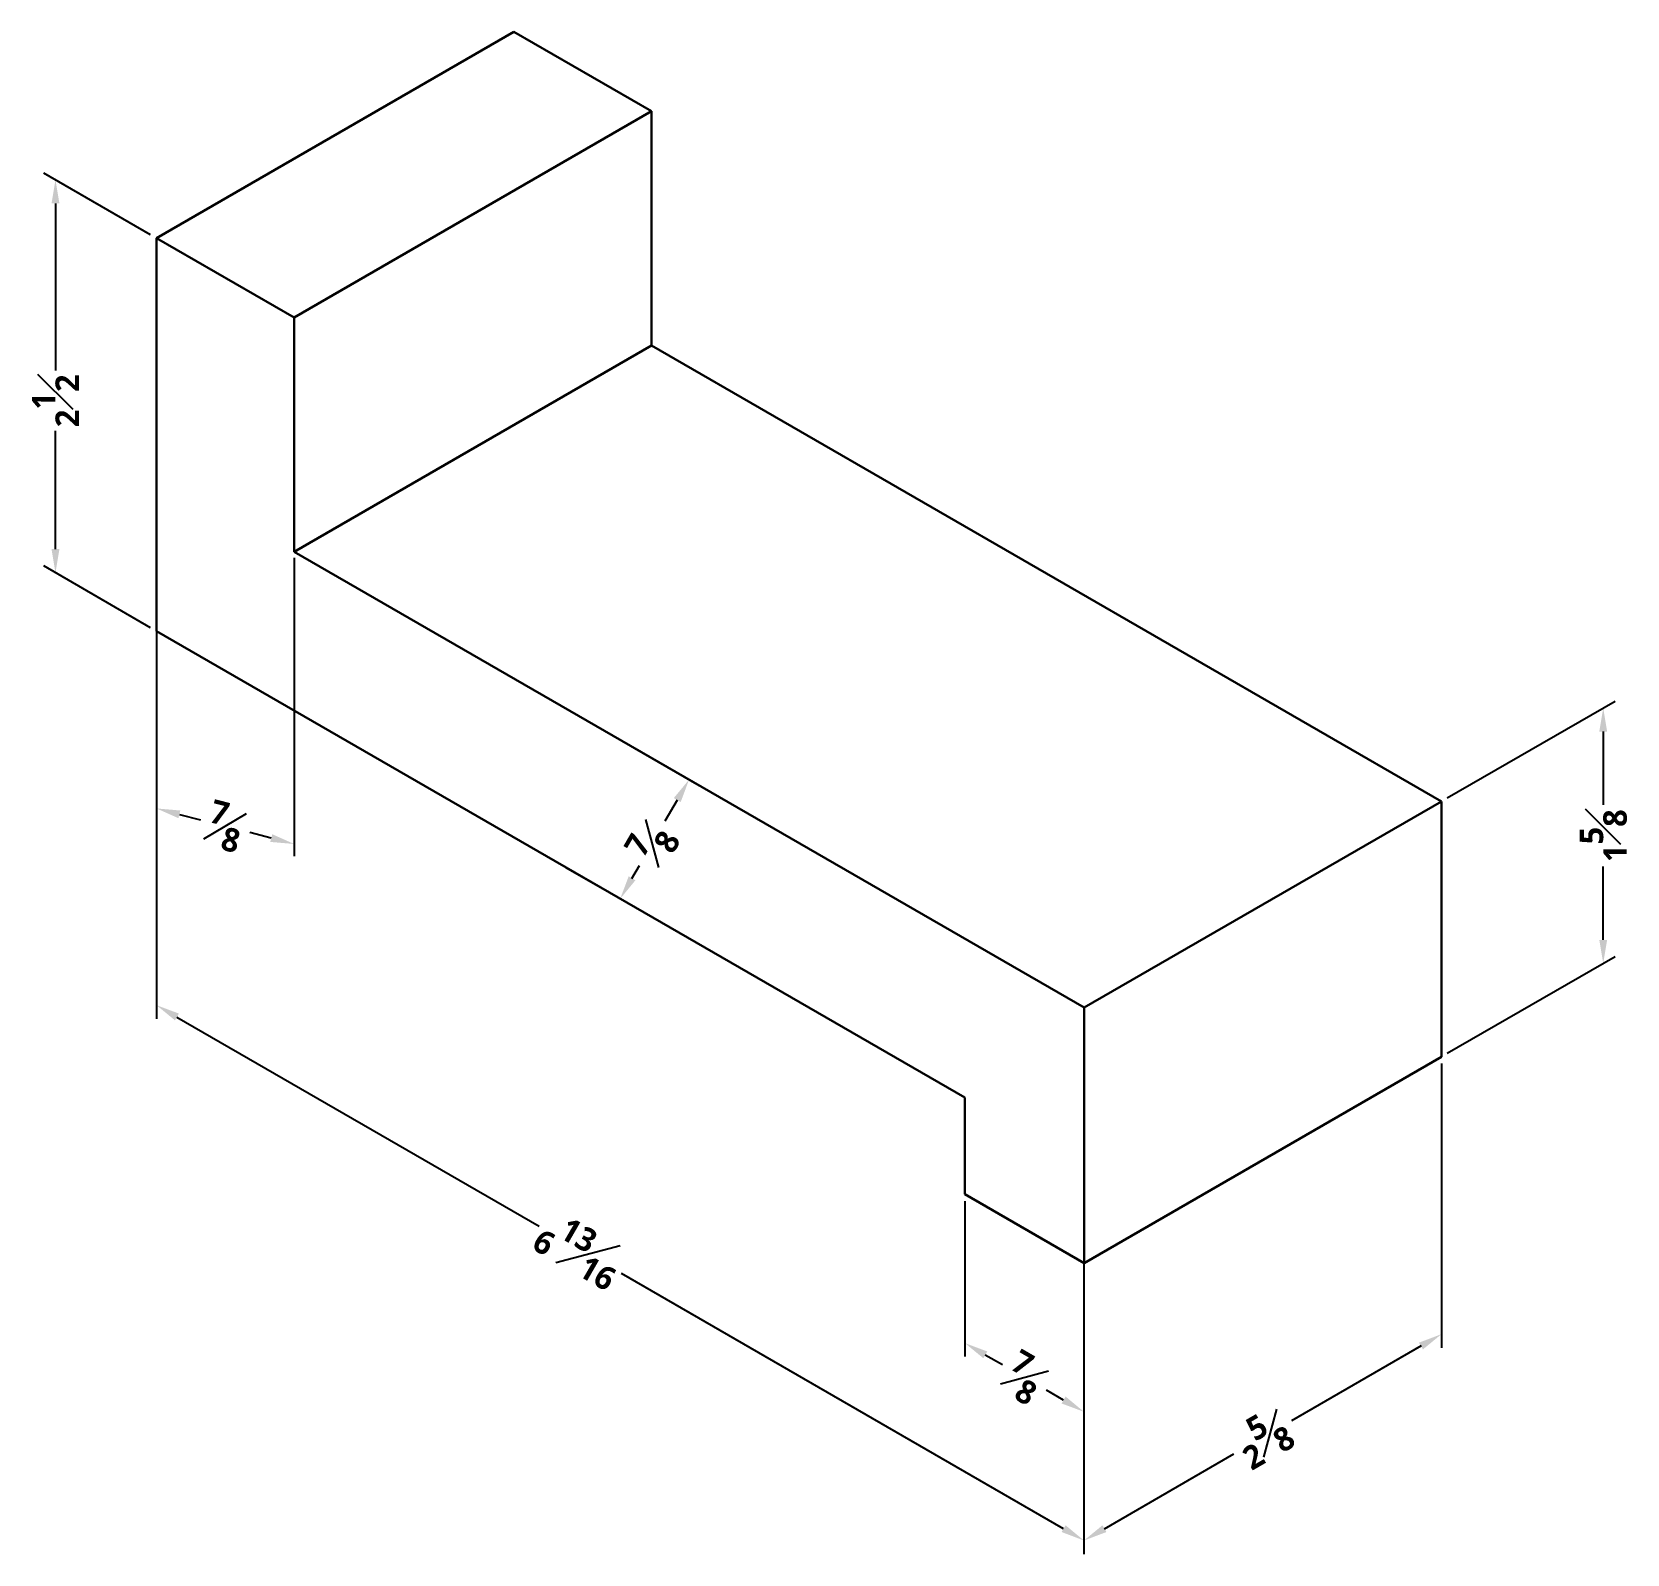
# Model space of a CAD drawing. Header units: millimetres. Extents: x -68.4 to -58.3, y 309.7 to 319.3.
import ezdxf

# ---------------------------------------------------------------- set-up
doc = ezdxf.new("R2010")
doc.units = ezdxf.units.MM
doc.styles.get("Standard").update_dxf_attribs({"font": 'Yu Gothic UI Semibold.ttf'})
doc.dimstyles.new('ISO-25', dxfattribs={"dimscale": 0.06, "dimtxt": 2.5, "dimasz": 2.5, "dimexe": 1.25, "dimexo": 0.625, "dimtad": 1, "dimdec": 4, "dimzin": 9, "dimlunit": 5, "dimtxsty": 'Standard', "dimcen": 2.5, "dimadec": 0, "dimazin": 2, "dimtfac": 1, "dimtdec": 4, "dimtmove": 0, "dimatfit": 3, "dimfxl": 1, "dimfrac": 1, "dimarcsym": 0})

# ---------------------------------------------------------------- blocks, each defined once
blk = doc.blocks.new('*D1')
at = {"color": 0, "lineweight": -2, "transparency": 16777216}
for p, q in [((-59.446, 314.462), (-58.379, 315.078)), ((-58.454, 314.884), (-58.454, 314.417)), ((-58.454, 313.559), (-58.454, 314.026)), ((-59.446, 312.837), (-58.379, 313.453))]:
    blk.add_line(p, q, dxfattribs=at)
at = {"color": 0, "transparency": 16777216}
for points in [[(-58.479, 314.884), (-58.429, 314.884), (-58.454, 315.034)], [(-58.479, 313.559), (-58.429, 313.559), (-58.454, 313.409)]]:
    blk.add_solid(points, dxfattribs=at)
at = {"layer": 'Defpoints', "color": 0, "transparency": 16777216}
for p in [(-59.483, 314.44), (-58.454, 313.409), (-59.483, 312.815)]:
    blk.add_point(p, dxfattribs=at)
at = {"color": 0, "transparency": 16777216, "insert": (-58.454, 314.222), "char_height": 0.15, "attachment_point": 5, "rotation": 90}
blk.add_mtext('1{\\H1x;\\S5#8;}', dxfattribs=at)
blk = doc.blocks.new('*D2')
at = {"color": 0, "lineweight": -2, "transparency": 16777216}
for p, q in [((-62.514, 311.897), (-62.514, 310.907)), ((-61.757, 311.459), (-61.757, 310.469)), ((-62.385, 310.918), (-62.276, 310.856)), ((-61.887, 310.631), (-61.995, 310.693))]:
    blk.add_line(p, q, dxfattribs=at)
at = {"color": 0, "transparency": 16777216}
for points in [[(-62.372, 310.94), (-62.397, 310.897), (-62.514, 310.993)], [(-61.874, 310.653), (-61.899, 310.609), (-61.757, 310.556)]]:
    blk.add_solid(points, dxfattribs=at)
at = {"layer": 'Defpoints', "color": 0, "transparency": 16777216}
for p in [(-62.514, 311.94), (-61.757, 311.503), (-61.757, 310.556)]:
    blk.add_point(p, dxfattribs=at)
at = {"color": 0, "transparency": 16777216, "insert": (-62.136, 310.775), "char_height": 0.15, "attachment_point": 5, "rotation": 330}
blk.add_mtext('{\\H1x;\\S7#8;}', dxfattribs=at)
blk = doc.blocks.new('*D3')
at = {"color": 0, "lineweight": -2, "transparency": 16777216}
for p, q in [((-59.483, 312.772), (-59.483, 310.963)), ((-61.757, 311.459), (-61.757, 309.651)), ((-59.613, 310.975), (-60.437, 310.499)), ((-61.627, 309.812), (-60.803, 310.288))]:
    blk.add_line(p, q, dxfattribs=at)
at = {"color": 0, "transparency": 16777216}
for points in [[(-59.626, 310.996), (-59.601, 310.953), (-59.483, 311.05)], [(-61.639, 309.834), (-61.614, 309.791), (-61.757, 309.737)]]:
    blk.add_solid(points, dxfattribs=at)
at = {"layer": 'Defpoints', "color": 0, "transparency": 16777216}
for p in [(-59.483, 312.815), (-61.757, 311.503), (-59.483, 311.05)]:
    blk.add_point(p, dxfattribs=at)
at = {"color": 0, "transparency": 16777216, "insert": (-60.62, 310.393), "char_height": 0.15, "attachment_point": 5, "rotation": 30}
blk.add_mtext('2{\\H1x;\\S5#8;}', dxfattribs=at)
blk = doc.blocks.new('*D4')
at = {"color": 0, "lineweight": -2, "transparency": 16777216}
for p, q in [((-64.615, 314.778), (-64.204, 314.541)), ((-64.344, 314.448), (-64.422, 314.314)), ((-65.053, 314.02), (-64.642, 313.783)), ((-64.632, 313.95), (-64.584, 314.032))]:
    blk.add_line(p, q, dxfattribs=at)
at = {"color": 0, "transparency": 16777216}
for points in [[(-64.366, 314.461), (-64.322, 314.436), (-64.269, 314.578)], [(-64.653, 313.963), (-64.61, 313.938), (-64.707, 313.82)]]:
    blk.add_solid(points, dxfattribs=at)
at = {"layer": 'Defpoints', "color": 0, "transparency": 16777216}
for p in [(-64.648, 314.797), (-64.269, 314.578), (-65.085, 314.039)]:
    blk.add_point(p, dxfattribs=at)
at = {"color": 0, "transparency": 16777216, "insert": (-64.503, 314.173), "char_height": 0.15, "attachment_point": 5, "rotation": 60}
blk.add_mtext('{\\H1x;\\S7#8;}', dxfattribs=at)
blk = doc.blocks.new('*D5')
at = {"color": 0, "lineweight": -2, "transparency": 16777216}
for p, q in [((-67.656, 316.216), (-67.656, 314.317)), ((-66.781, 315.99), (-66.781, 314.092)), ((-67.511, 314.357), (-67.376, 314.323)), ((-66.927, 314.207), (-67.062, 314.241))]:
    blk.add_line(p, q, dxfattribs=at)
at = {"color": 0, "transparency": 16777216}
for points in [[(-67.505, 314.382), (-67.517, 314.333), (-67.656, 314.395)], [(-66.92, 314.231), (-66.933, 314.182), (-66.781, 314.169)]]:
    blk.add_solid(points, dxfattribs=at)
at = {"layer": 'Defpoints', "color": 0, "transparency": 16777216}
for p in [(-67.656, 316.255), (-66.781, 316.029), (-67.656, 314.395)]:
    blk.add_point(p, dxfattribs=at)
at = {"color": 0, "transparency": 16777216, "insert": (-67.219, 314.282), "char_height": 0.15, "attachment_point": 5, "rotation": 345.535}
blk.add_mtext('{\\H1x;\\S7#8;}', dxfattribs=at)
blk = doc.blocks.new('*D6')
at = {"color": 0, "lineweight": -2, "transparency": 16777216}
for p, q in [((-67.694, 318.045), (-68.374, 318.438)), ((-68.299, 318.245), (-68.299, 317.181)), ((-68.299, 316.045), (-68.299, 316.797)), ((-67.694, 315.545), (-68.374, 315.938))]:
    blk.add_line(p, q, dxfattribs=at)
at = {"color": 0, "transparency": 16777216}
for points in [[(-68.324, 318.245), (-68.274, 318.245), (-68.299, 318.395)], [(-68.324, 316.045), (-68.274, 316.045), (-68.299, 315.895)]]:
    blk.add_solid(points, dxfattribs=at)
at = {"layer": 'Defpoints', "color": 0, "transparency": 16777216}
for p in [(-68.299, 318.395), (-67.656, 318.024), (-67.656, 315.524)]:
    blk.add_point(p, dxfattribs=at)
at = {"color": 0, "transparency": 16777216, "insert": (-68.299, 316.989), "char_height": 0.15, "attachment_point": 5, "rotation": 90}
blk.add_mtext('2{\\H1x;\\S1#2;}', dxfattribs=at)
blk = doc.blocks.new('*D7')
at = {"color": 0, "lineweight": -2, "transparency": 16777216}
for p, q in [((-67.656, 315.48), (-67.656, 313.057)), ((-67.527, 313.068), (-65.222, 311.738)), ((-61.757, 312.074), (-61.757, 309.651)), ((-61.887, 309.812), (-64.699, 311.436))]:
    blk.add_line(p, q, dxfattribs=at)
at = {"color": 0, "transparency": 16777216}
for points in [[(-67.514, 313.09), (-67.539, 313.047), (-67.656, 313.143)], [(-61.874, 309.834), (-61.899, 309.791), (-61.757, 309.737)]]:
    blk.add_solid(points, dxfattribs=at)
at = {"layer": 'Defpoints', "color": 0, "transparency": 16777216}
for p in [(-67.656, 315.524), (-61.757, 312.117), (-61.757, 309.737)]:
    blk.add_point(p, dxfattribs=at)
at = {"color": 0, "transparency": 16777216, "insert": (-64.961, 311.587), "char_height": 0.15, "attachment_point": 5, "rotation": 330}
blk.add_mtext('6{\\H1x;\\S13#16;}', dxfattribs=at)

msp = doc.modelspace()

# ---------------------------------------------------------------- linework, layer by layer
at = {"lineweight": 30}
for p, q in [((-67.65646, 318.02361), (-65.38315, 319.33611)), ((-64.50815, 318.83093), (-65.38315, 319.33611)), ((-66.78146, 317.51843), (-64.50815, 318.83093)), ((-64.50815, 318.83093), (-64.50815, 317.3413)), ((-67.65646, 315.52361), (-67.65646, 318.02361)), ((-67.65646, 318.02361), (-66.78146, 317.51843)), ((-66.78146, 316.0288), (-66.78146, 317.51843)), ((-64.50815, 317.3413), (-66.78146, 316.0288)), ((-59.48335, 314.44023), (-64.50815, 317.3413)), ((-61.75666, 313.12773), (-66.78146, 316.0288)), ((-62.51444, 312.55486), (-67.65646, 315.52361)), ((-61.75666, 313.12773), (-59.48335, 314.44023)), ((-59.48335, 314.44023), (-59.48335, 312.81523)), ((-61.75666, 311.50273), (-61.75666, 313.12773)), ((-61.75666, 311.50273), (-59.48335, 312.81523)), ((-62.51444, 311.94023), (-62.51444, 312.55486)), ((-61.75666, 311.50273), (-62.51444, 311.94023))]:
    msp.add_line(p, q, dxfattribs=at)

# ---------------------------------------------------------------- dimensions: what is measured, and where the dimension line sits
for base, p1, p2, angle, picture, middle, dimtype in [((-68.29893, 318.39454), (-67.65646, 315.52361), (-67.65646, 318.02361), 90, '*D6', (-68.29893, 316.98884), 161), ((-67.65646, 314.39493), (-66.78146, 316.0288), (-67.65646, 316.25452), 165.535006, '*D5', (-67.21896, 314.28207), 161), ((-61.75666, 309.73716), (-67.65646, 315.52361), (-61.75666, 312.11736), 330, '*D7', (-64.96077, 311.58705), 161), ((-58.45426, 313.40937), (-59.48335, 314.44023), (-59.48335, 312.81523), 90, '*D1', (-58.45426, 314.22187), 160), ((-64.26906, 314.57826), (-65.08545, 314.03924), (-64.64795, 314.79701), 60, '*D4', (-64.50294, 314.17317), 161), ((-59.48335, 311.04966), (-61.75666, 311.50273), (-59.48335, 312.81523), 30, '*D3', (-60.62001, 310.39341), 161), ((-61.75666, 310.55594), (-62.51444, 311.94023), (-61.75666, 311.50273), 330, '*D2', (-62.13555, 310.77469), 161)]:
    dim = msp.add_linear_dim(base=base, p1=p1, p2=p2, angle=angle, dimstyle='ISO-25', override={"dimtmove": 2})
    dim.commit()
    dim.dimension.update_dxf_attribs({"geometry": picture, "text_midpoint": middle, "dimtype": dimtype})

doc.saveas('drawing.dxf')
